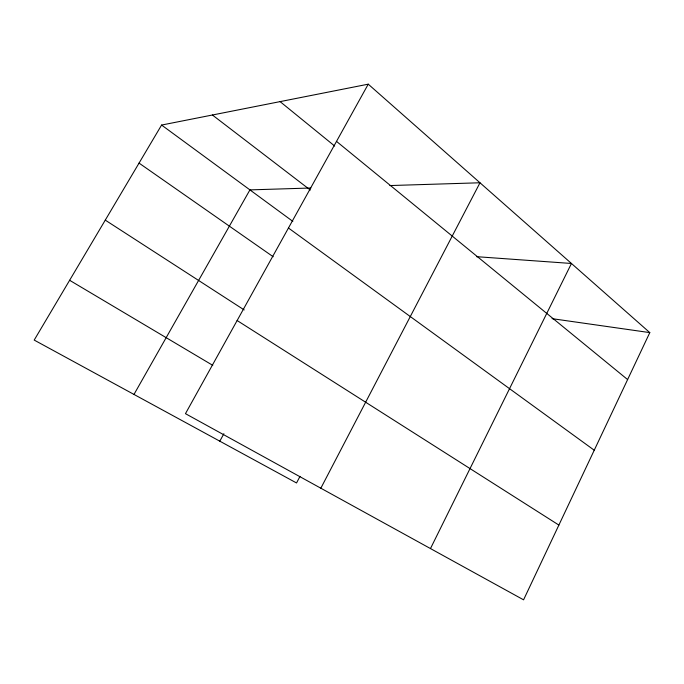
<?xml version="1.0" encoding="UTF-8"?>
<svg xmlns="http://www.w3.org/2000/svg" width="684" height="684" viewBox="0 0 684 684"><rect width="100%" height="100%" fill="white"/><g stroke="black" fill="none" stroke-linecap="round" stroke-linejoin="round"><path stroke-width="1.03" d="M649.8 332.612L523.568 599.825L185.458 413.666L368.248 84.175L649.8 332.612L552.048 318.659M430.475 548.568L571.448 263.477L476.44 256.671M320.839 488.205L479.997 182.773L389.871 185.561M299.994 476.389L296.531 482.964L34.2 340.085L161.586 125.061L368.248 84.175M219.812 441.18L223.882 433.716M133.987 394.429L249.925 189.887L310.895 188.006M69.623 280.286L212.767 365.35M237.126 320.522L558.879 525.081M105.268 220.128L244.205 309.938M139.049 163.1L273.19 256.739M288.451 228.011L594.242 450.226M161.586 125.061L292.82 221.368M212.408 115.006L310.314 190.049M280.089 101.617L334.69 146.043M336.511 141.383L627.613 379.569"/></g></svg>
